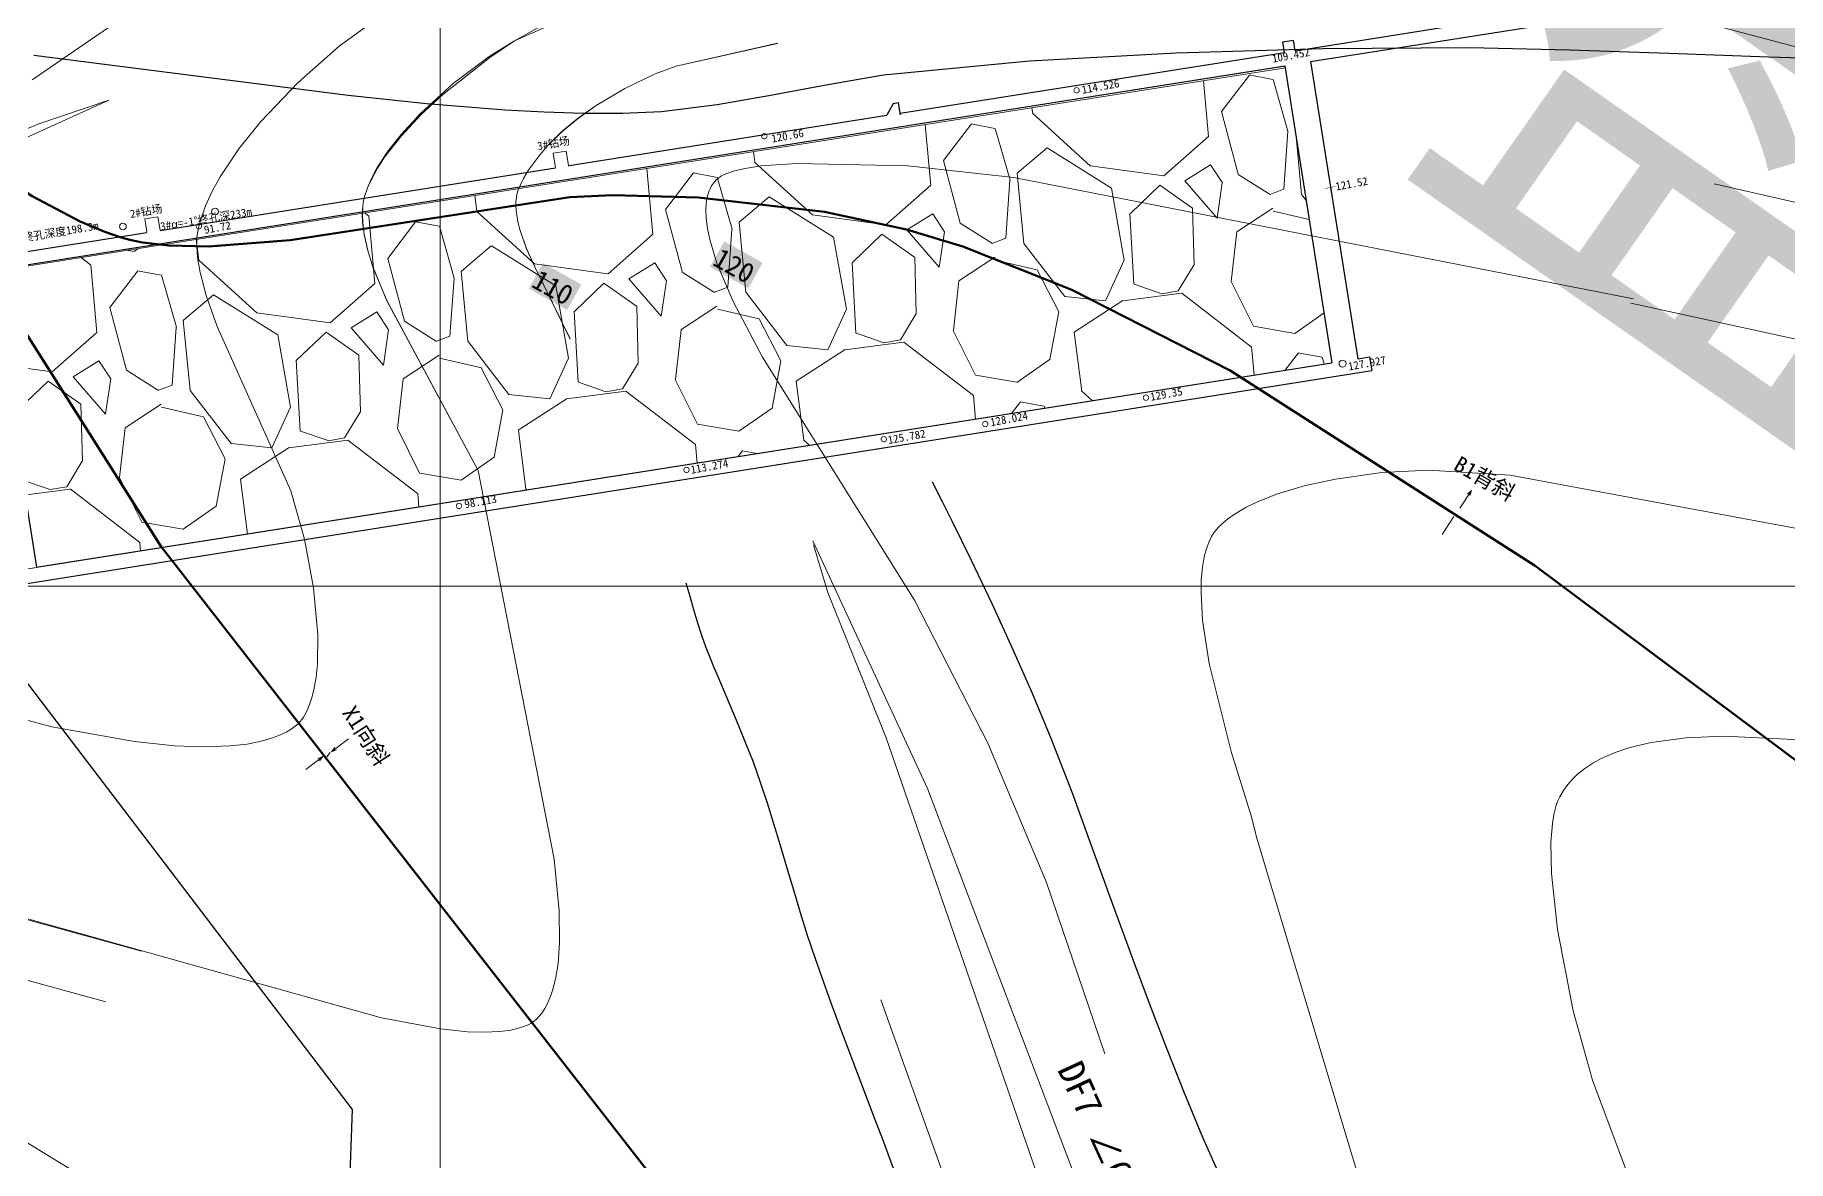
# Model space of a CAD drawing. Header units: inches. Extents: x 36473197 to 36486087, y 3899343 to 3911260.
# Drawn here: x 36482848 to 36483505, y 3902784 to 3903207 of the extents above; entities that cross this region are included whole.
import ezdxf
from ezdxf.enums import TextEntityAlignment as Align

# ---------------------------------------------------------------- set-up
doc = ezdxf.new("R2010")
doc.units = ezdxf.units.IN
doc.header["$MEASUREMENT"] = 0
doc.layers.get('0').update_dxf_attribs({"lineweight": 0})
doc.layers.get('Defpoints').update_dxf_attribs({"lineweight": 0})
for name, color, linetype, lineweight in [('4煤底板等值线', 7, 'Continuous', 0), ('向北背斜轴', 7, 'Continuous', 0), ('四盘区辅运巷', 7, 'Continuous', 0), ('密闭墙', 7, 'Continuous', 0), ('导线点', 7, 'Continuous', 0), ('等值线', 7, 'Continuous', 0), ('等值线注记', 7, 'Continuous', 0), ('经纬网', 7, 'Continuous', 0), ('西区开拓设计', 7, 'Continuous', 0), ('采掘图', 7, 'Continuous', 0), ('采空区', 7, 'Continuous', 0)]:
    doc.layers.add(name, color=color, linetype=linetype, lineweight=lineweight)
for name, color, linetype, lineweight, true_color in [('保护煤柱', 7, 'Continuous', 0, 0xff0042), ('巷道1', 7, 'Continuous', 0, 0x2d2d2d), ('断层上盘', 1, 'Continuous', 0, 0xff0000), ('断层下盘', 1, 'Continuous', 0, 0xff0000), ('断层名称', 1, 'Continuous', 0, 0xff0000)]:
    doc.layers.add(name, color=color, linetype=linetype, lineweight=lineweight, true_color=true_color)
doc.styles.add('仿宋', font='simfang.ttf')
doc.styles.add('宋体', font='SIMSUN.TTC')
doc.styles.add('新宋体', font='SIMSUN.TTC')
doc.styles.add('黑体', font='simhei.ttf')
doc.linetypes.add('保护煤柱', pattern='A,0.0195,-0.001,[6,西北矿业高家堡煤矿2022年采掘接续图(2022.8.14).shx,S=1.01575e-06,R=0,X=0,Y=0],0.0195', length=0.04)
doc.linetypes.add('断层上盘', pattern='A,0.01,-0.00215,[5,西北矿业高家堡煤矿2022年采掘接续图(2022.8.14).shx,S=3.07087e-07,R=0,X=0,Y=0],-0.00185,0.01', length=0.024)
doc.linetypes.add('断层下盘', pattern='A,0.01,-0.002,[1,西北矿业高家堡煤矿2022年采掘接续图(2022.8.14).shx,S=5.56693e-06,R=0,X=0,Y=0],0,[2,西北矿业高家堡煤矿2022年采掘接续图(2022.8.14).shx,S=5.56693e-06,R=0,X=0,Y=0],0,[3,西北矿业高家堡煤矿2022年采掘接续图(2022.8.14).shx,S=5.56693e-06,R=0,X=0,Y=0],0,[4,西北矿业高家堡煤矿2022年采掘接续图(2022.8.14).shx,S=5.56693e-06,R=0,X=0,Y=0],-0.002,0.01', length=0.024)
doc.dimstyles.get("Standard").update_dxf_attribs({"dimtxt": 30, "dimasz": 20, "dimexe": 0.18, "dimexo": 0.0625, "dimgap": 0.09, "dimtad": 1, "dimdec": 0, "dimzin": 0, "dimdsep": 46, "dimtxsty": '仿宋', "dimcen": 0.09, "dimclrd": 150, "dimclre": 150, "dimadec": 0, "dimazin": 0, "dimtfac": 1, "dimtdec": 0, "dimtofl": 0, "dimtmove": 0, "dimatfit": 3, "dimfxl": 1, "dimtolj": 1, "dimtzin": 0, "dimlwd": 0, "dimarcsym": 0})

# ---------------------------------------------------------------- blocks, each defined once
blk = doc.blocks.new('临时经纬仪导线点')
at = {"color": 0, "const_width": 0.3}
blk.add_lwpolyline([(1, 0), (0.97, 0.26), (0.87, 0.5), (0.71, 0.71), (0.5, 0.87), (0.26, 0.97), (0, 1), (-0.26, 0.97), (-0.5, 0.87), (-0.71, 0.71), (-0.87, 0.5), (-0.97, 0.26), (-1, 0), (-0.97, -0.26), (-0.87, -0.5), (-0.71, -0.71), (-0.5, -0.87), (-0.26, -0.97), (0, -1), (0.26, -0.97), (0.5, -0.87), (0.71, -0.71), (0.87, -0.5), (0.97, -0.26), (1, 0)], dxfattribs=at)
blk = doc.blocks.new('*D205')
at = {"layer": 'Defpoints', "color": 0, "transparency": 16777216}
for p in [(36485936.09, 3904772.87), (36482207.75, 3899448.44), (36482358.83, 3899342.66)]:
    blk.add_point(p, dxfattribs=at)
at = {"layer": '四盘区辅运巷', "color": 150, "lineweight": -2, "transparency": 16777216}
for p, q in [((36485936.14, 3904772.84), (36486087.31, 3904666.98)), ((36482207.81, 3899448.41), (36482358.98, 3899342.55))]:
    blk.add_line(p, q, dxfattribs=at)
at = {"layer": '四盘区辅运巷', "color": 150, "lineweight": 0, "transparency": 16777216}
blk.add_line((36486075.69, 3904650.7), (36482370.3, 3899359.04), dxfattribs=at)
at = {"layer": '四盘区辅运巷', "color": 150, "transparency": 16777216}
for points in [[(36486072.96, 3904652.61), (36486078.42, 3904648.79), (36486087.16, 3904667.08)], [(36482367.57, 3899360.95), (36482373.03, 3899357.13), (36482358.83, 3899342.66)]]:
    blk.add_solid(points, dxfattribs=at)
at = {"layer": '四盘区辅运巷', "color": 0, "transparency": 16777216, "insert": (36484210.49, 3902013.62), "char_height": 30, "attachment_point": 5, "rotation": 54.99908, "style": '仿宋'}
blk.add_mtext('\\A1;650', dxfattribs=at)

msp = doc.modelspace()

# ---------------------------------------------------------------- hatches: boundary and pattern name
at = {"layer": '等值线注记', "true_color": 0xffffff}
for points in [[(36483101.18, 3903119.73), (36483106.53, 3903129.31), (36483120.9, 3903121.29), (36483115.55, 3903111.71)], [(36483033.24, 3903111.57), (36483038.59, 3903121.15), (36483052.96, 3903113.13), (36483047.61, 3903103.55)]]:
    msp.add_hatch(color=7, dxfattribs=at).paths.add_polyline_path(points, flags=17)
at = {"layer": '采掘图', "lineweight": 15}
h = msp.add_hatch(dxfattribs=at)
h.set_pattern_fill('页岩', color=256, scale=10000, style=0, pattern_type=2)
h.set_pattern_definition([(180, (36483346.82, 3903083.71), (-7e-15, -60), []), (0, (36483286.82, 3903113.71), (0, 60), []), (0, (36483286.82, 3903098.71), (0, 60), []), (0, (36483286.82, 3903068.71), (0, 60), [])])
h.paths.add_polyline_path([(36483316.82, 3903194.41), (36483334.35, 3903083.71), (36483316.89, 3903194.42)], flags=17)
at = {"layer": '采空区'}
h = msp.add_hatch(dxfattribs=at)
h.set_pattern_fill('GRAVEL', color=160, scale=105.790118, angle=-45.00004, style=0)
h.set_pattern_definition([(148.011827392, (68596055.9266, -13823043.45), (-1084.5972532358, 668.1492536708), [14.23257937, -1409.02790148]), (104.968780616, (68596043.855, -13823035.9102), (324.60542222537, -1231.83032385526), [24.42355305, -2417.93098663]), (52.509486966, (68596037.547, -13823012.3155), (-962.3304480337, -1243.8860362498), [17.2213618, -1704.91699648]), (187.272728894, (68596004.337, -13822976.276), (2102.03324767324, 263.1870727482), [22.2411029, -2201.86876955]), (212.832694066, (68595982.275, -13822979.0917), (1158.3562619836, 741.3383686664), [21.80916186, -2159.1099997]), (277.272728894, (68595963.9497, -13822990.9164), (-263.1870727482, 2102.03324767324), [22.2411029, -2201.86876955]), (317.693280355, (68595966.7652, -13823012.9785), (-1280.6230671857, 1170.6969212542), [29.41272083, -2911.85698693]), (352.254368263, (68595988.5174, -13823032.776), (2420.61081370132, -325.1753159775), [27.7686366, -2749.09602793]), (41.428605503, (68596016.0327, -13823036.5187), (1207.43395219005, 1072.25659396515), [22.31642548, -2209.32856695]), (95.235398197, (68596032.765, -13823021.752), (97.870433537, -1164.3841181808), [25.4776458, -1248.40407042]), (142.396477686, (68596030.4404, -13822996.381), (-1366.43778832802, 1048.145169176), [32.9481208, -3261.86639243]), (58.813114722, (68596021.48, -13823079.601), (496.519811386, 839.4937490794), [11.24559538, -1113.31878876]), (91.468274278, (68596027.3035, -13823069.981), (30.4242278625, -1391.1191068693), [21.39467617, -2118.07806326]), (144.99903989, (68596026.755, -13823048.59), (-104.18323661, -18.36851547), [14.96094433, -134.64887587]), (123.197630402, (68596037.971, -13823039.096), (300.20905056, -484.1791521155), [8.05676384, -797.61677474]), (211.800449374, (68596033.56, -13823032.354), (294.181194363, 159.288783014), [11.39391312, -558.30330943]), (310.96279642, (68596023.877, -13823038.358), (263.472019624, -275.812678895), [18.50575962, -598.35133172]), (81.56409107, (68596036.01, -13823052.333), (-67.446205674, -226.734988688), [13.38149787, -321.15623022]), (296.388580222, (68596022.9065, -13822971.928), (496.2348645101, -986.7268196989), [18.74600898, -1855.85966514]), (350.34521583, (68596031.238, -13822988.721), (-1219.489664585, 214.679276294), [15.7268648, -1556.95630813]), (213.197630402, (68596056.845, -13823048.659), (484.1791521155, 300.20905056), [16.11342188, -789.5601167]), (263.609499554, (68596043.3615, -13823057.4816), (128.86455515155, 1096.9379125064), [18.74600898, -1855.85966514]), (259.44299467, (68595958.313, -13822983.316), (116.523895881, 557.653213987), [18.07741543, -885.7937524]), (214.774180457, (68595955.001, -13823001.088), (1054.1730253733, 722.9698531985), [15.14681757, -1499.53716794]), (346.800449375, (68595952.845, -13823068.07), (557.653213987, -116.523895881), [16.11342188, -789.5601167]), (297.353064525, (68595968.533, -13823071.749), (-655.5236475241, 1280.9080140618), [17.73370334, -1755.63182905]), (349.44299467, (68595943.845, -13823017.02), (-557.653213987, 116.523895881), [9.03870772, -894.8324601]), (21.30897236, (68595951.743, -13823061.818), (398.364430973, 177.657298482), [5.39423814, -534.03163993]), (85.96279642, (68595956.77, -13823059.858), (-49.077690206, -330.918225299), [21.80916186, -414.37467045]), (106.008045845, (68595958.3043, -13823038.103), (287.8683912895, -1023.4638506347), [20.21120212, -2000.90617204]), (223.68910741, (68596014.5, -13823040.012), (189.997957753, 140.920267546), [15.25726246, -366.17443387]), (273.156266475, (68596003.4676, -13823050.5505), (103.8982897342, -1807.85205331037), [26.63731707, -2637.08980142]), (340.94443579, (68596004.934, -13823077.147), (-802.7567181436, 288.1533381656), [10.89172743, -1078.2842042]), (9.9990399, (68596015.23, -13823080.7), (85.81472114, 122.55175208), [6.3474071, -99.4427113]), (40.255477052, (68595961.0624, -13823035.468), (-655.8085944002, -545.3125547165), [14.6967864, -1454.9865081]), (328.011827393, (68595972.279, -13823025.971), (1084.5972532358, -668.1492536708), [28.46515874, -1394.7953221]), (279.9990399, (68595996.42, -13823041.05), (122.55175208, -85.81472114), [27.50543078, -78.28468762]), (245.303886357, (68596001.1974, -13823068.138), (-545.5975015926, -1170.4119743781), [16.72689878, -1655.96174163]), (174.053643987, (68595994.209, -13823083.335), (-435.101461909, 30.7091747386), [15.40325282, -754.76043433]), (127.645015252, (68595978.8884, -13823081.7395), (-1390.83415999324, 1795.7963409158), [25.07913442, -2482.83845253]), (95.425118628, (68595963.571, -13823061.8815), (-134.60746447276, 1372.75059140138), [26.5320559, -2626.6706156])])
h.paths.add_polyline_path([(36483334.35, 3903083.71), (36483316.82, 3903194.41), (36482136.65, 3903008.29), (36482154.3, 3902897.14)], flags=17)

# ---------------------------------------------------------------- linework, layer by layer
at = {"layer": '4煤底板等值线', "color": 7, "linetype": 'Continuous', "lineweight": 0, "flags": 128}
for points in [[(36482847.01, 3903189.85), (36482906.71, 3903230.91)], [(36483014.27, 3903043.32), (36482979.96, 3903107.07), (36482974.81, 3903119.65), (36482972.88, 3903125.85), (36482971.52, 3903131.97), (36482970.95, 3903136.5), (36482970.83, 3903139.48), (36482970.97, 3903142.43), (36482971.17, 3903143.89), (36482971.68, 3903146.08), (36482972.79, 3903149.33), (36482974.21, 3903152.53), (36482976.5, 3903156.73), (36482979.18, 3903160.87), (36482985.48, 3903168.94), (36482992.78, 3903176.74), (36483000.86, 3903184.26), (36483018.58, 3903198.25), (36483027.9, 3903204.5), (36483064.17, 3903224.87)], [(36482812.81, 3902958.31), (36482854.38, 3902947.24), (36482885.43, 3902941.68), (36482900.45, 3902940.14), (36482911.19, 3902939.72), (36482921.3, 3902940.05), (36482927.61, 3902940.77), (36482933.49, 3902941.94), (36482937.57, 3902943.17), (36482940.11, 3902944.17), (36482942.48, 3902945.34), (36482944.15, 3902946.33), (36482945.69, 3902947.45), (36482946.64, 3902948.27), (36482947.51, 3902949.17), (36482948.14, 3902949.96), (36482948.72, 3902950.81), (36482949.75, 3902952.61), (36482950.64, 3902954.55), (36482951.76, 3902957.69), (36482952.63, 3902961.05), (36482953.47, 3902965.82), (36482953.97, 3902970.9), (36482954.11, 3902981.76), (36482952.5, 3902999.3), (36482949.09, 3903017.6), (36482944.09, 3903035.68), (36482916.45, 3903097.38), (36482912.24, 3903108.98), (36482909.98, 3903117.57), (36482909.05, 3903123.24), (36482908.76, 3903127.47), (36482908.81, 3903130.27), (36482908.93, 3903131.67), (36482909.41, 3903134.44), (36482910.12, 3903137.19), (36482912.07, 3903142.67), (36482914.58, 3903148.09), (36482917.54, 3903153.46), (36482924.59, 3903164), (36482932.83, 3903174.25), (36482946.83, 3903188.94), (36482962.2, 3903202.48), (36482972.99, 3903210.43)], [(36483126.46, 3903203.55), (36483088.45, 3903195.05), (36483080.58, 3903192.1), (36483069.19, 3903186.67), (36483058.47, 3903180.3), (36483051.81, 3903175.57), (36483045.64, 3903170.45), (36483040.03, 3903164.87), (36483037.46, 3903161.88), (36483033.05, 3903155.83), (36483031.25, 3903152.83), (36483030.09, 3903150.53), (36483029.16, 3903148.2), (36483028.91, 3903147.41), (36483028.71, 3903146.63), (36483028.57, 3903145.81), (36483028.41, 3903144.15), (36483028.4, 3903142.5), (36483028.59, 3903140.01), (36483029.15, 3903136.68), (36483030.02, 3903133.32), (36483032.42, 3903126.56), (36483035.46, 3903119.74), (36483048.81, 3903092.65)], [(36483126.4, 3903203.46), (36483088.45, 3903195.05), (36483080.58, 3903192.11), (36483069.19, 3903186.68), (36483058.47, 3903180.31), (36483051.81, 3903175.58), (36483045.64, 3903170.45), (36483040.03, 3903164.87), (36483037.46, 3903161.88), (36483033.05, 3903155.83), (36483031.25, 3903152.83), (36483030.09, 3903150.53), (36483029.16, 3903148.2), (36483028.91, 3903147.41), (36483028.71, 3903146.63), (36483028.57, 3903145.8), (36483028.41, 3903144.15), (36483028.4, 3903142.5), (36483028.59, 3903140.01), (36483029.15, 3903136.68), (36483030.01, 3903133.32), (36483032.41, 3903126.55), (36483035.45, 3903119.73), (36483048.8, 3903092.63)], [(36482690.2, 3902918.61), (36482978.07, 3902838), (36483000.12, 3902833.9), (36483010.25, 3902832.87), (36483016.55, 3902832.67), (36483022.43, 3902832.93), (36483026.49, 3902833.48), (36483029.02, 3902834.04), (36483031.38, 3902834.77), (36483033.01, 3902835.46), (36483034.02, 3902835.99), (36483034.5, 3902836.29), (36483035.33, 3902836.9), (36483036.09, 3902837.56), (36483037.15, 3902838.66), (36483038.11, 3902839.85), (36483039.26, 3902841.57), (36483040.27, 3902843.44), (36483041.56, 3902846.47), (36483042.28, 3902848.63), (36483043.42, 3902853.26), (36483044.2, 3902858.27), (36483044.79, 3902866.38), (36483044.64, 3902878.18), (36483042.8, 3902897.55), (36483014.27, 3903043.32)], [(36482667.85, 3902923.66), (36482888.09, 3902863.12)], [(36483218.39, 3902695.85), (36483165.19, 3902844.82)], [(36482800.07, 3902818.79), (36483146.08, 3902606.79)]]:
    msp.add_lwpolyline(points, dxfattribs=at)
at = {"layer": '保护煤柱', "color": 1, "linetype": '保护煤柱', "lineweight": 30, "ltscale": 3750, "true_color": 0xff0000, "flags": 128}
for points in [[(36482647.76, 3902060.56), (36482909, 3902378.83), (36482956.41, 3902506), (36482967.2, 3902803.66), (36482651.34, 3903218.03), (36482471.44, 3903320.2), (36482308.23, 3903404.63), (36482047.72, 3903470.73), (36481910.21, 3903412.08), (36481645.42, 3902905.61), (36481168.13, 3902890.49)], [(36482847.62, 3903199.19), (36482906.57, 3903191.68), (36482965.49, 3903184.17), (36482994.93, 3903181.03), (36483024.34, 3903178.64), (36483039.03, 3903177.84), (36483053.7, 3903177.39), (36483068.36, 3903177.4), (36483083, 3903178.06), (36483103.81, 3903180.7), (36483124.59, 3903184.28), (36483145.38, 3903188.15), (36483166.21, 3903191.71), (36483220.95, 3903196.99), (36483275.92, 3903199.96), (36483330.98, 3903201.6), (36483386.07, 3903201.98), (36483423.41, 3903201.12), (36483460.74, 3903199.84), (36483498.05, 3903198.46), (36483535.34, 3903197.36)], [(36483184.52, 3903039.14), (36483188.18, 3903031.79), (36483191.85, 3903024.44), (36483195.51, 3903017.08), (36483199.12, 3903009.7), (36483206.94, 3902993.17), (36483214.54, 3902976.52), (36483221.92, 3902959.78), (36483228.99, 3902942.92), (36483236.9, 3902922.4), (36483244.5, 3902901.75), (36483251.98, 3902881.05), (36483259.5, 3902860.36), (36483265.82, 3902843.5), (36483272.29, 3902826.7), (36483278.93, 3902809.97), (36483285.81, 3902793.34), (36483293.03, 3902777), (36483300.41, 3902760.74), (36483307.76, 3902744.46), (36483314.84, 3902728.08), (36483320.18, 3902714.15), (36483325.34, 3902700.15), (36483330.56, 3902686.19), (36483335.96, 3902672.29), (36483338.16, 3902666.62), (36483340.46, 3902661), (36483341.69, 3902658.23), (36483342.97, 3902655.5), (36483344.33, 3902652.81), (36483345.81, 3902650.2), (36483347.47, 3902647.67), (36483349.24, 3902645.21), (36483353.01, 3902640.44), (36483357.02, 3902635.83), (36483361.19, 3902631.36), (36483367.04, 3902625.51), (36483372.98, 3902619.77), (36483378.94, 3902614.04), (36483384.77, 3902608.19), (36483390.73, 3902601.55), (36483396.48, 3902594.71), (36483402.1, 3902587.76), (36483407.59, 3902580.71), (36483411.64, 3902575.26), (36483415.67, 3902569.81), (36483419.77, 3902564.41), (36483424.01, 3902559.13), (36483427.49, 3902555.15), (36483431.12, 3902551.31), (36483432.98, 3902549.44), (36483434.89, 3902547.61), (36483438.85, 3902544.14), (36483443.02, 3902541.09), (36483447.31, 3902538.2), (36483451.62, 3902535.32), (36483455.81, 3902532.31), (36483459.53, 3902529.15), (36483463.11, 3902525.83), (36483470.05, 3902518.92), (36483476.84, 3902511.83), (36483483.62, 3902504.72), (36483491.17, 3902497.09), (36483498.84, 3902489.6), (36483506.65, 3902482.28), (36483514.66, 3902475.18), (36483517.16, 3902473.1), (36483519.68, 3902471.05), (36483522.22, 3902469.02), (36483524.78, 3902467.01), (36483529.38, 3902463.45), (36483534.01, 3902459.95), (36483538.69, 3902456.52), (36483543.44, 3902453.17), (36483552.3, 3902447.36), (36483561.34, 3902441.82), (36483570.54, 3902436.56), (36483579.91, 3902431.64), (36483590.28, 3902426.84), (36483600.8, 3902422.37), (36483611.41, 3902418.09), (36483622.06, 3902413.87), (36483631.5, 3902410.09), (36483640.93, 3902406.29), (36483650.35, 3902402.45), (36483659.74, 3902398.56), (36483675.16, 3902391.91), (36483678.64, 3902390.37)], [(36483092.11, 3903001.19), (36483093.57, 3902996.18), (36483095.01, 3902991.16), (36483096.5, 3902986.16), (36483098.1, 3902981.2), (36483099.5, 3902977.4), (36483100.99, 3902973.62), (36483102.53, 3902969.86), (36483104.09, 3902966.11), (36483107.46, 3902958.12), (36483110.83, 3902950.14), (36483114.15, 3902942.14), (36483117.32, 3902934.08), (36483120.03, 3902926.42), (36483122.57, 3902918.71), (36483125.02, 3902910.95), (36483127.39, 3902903.18), (36483129.91, 3902894.65), (36483132.42, 3902886.12), (36483134.95, 3902877.61), (36483137.59, 3902869.12), (36483140.57, 3902860.27), (36483143.69, 3902851.47), (36483146.88, 3902842.69), (36483150.12, 3902833.94), (36483153.21, 3902825.69), (36483156.32, 3902817.44), (36483159.44, 3902809.2), (36483162.57, 3902800.97), (36483165.79, 3902792.5), (36483168.98, 3902784.02), (36483172.14, 3902775.52), (36483175.21, 3902767), (36483178.44, 3902757.4), (36483181.62, 3902747.79), (36483184.89, 3902738.22), (36483188.38, 3902728.73), (36483192.09, 3902719.9), (36483196.04, 3902711.17), (36483200.15, 3902702.52), (36483204.41, 3902693.93), (36483207.92, 3902687.16), (36483211.46, 3902680.41), (36483214.94, 3902673.64), (36483218.29, 3902666.8), (36483225.66, 3902649.14), (36483232.63, 3902631.3), (36483239.8, 3902613.59), (36483247.66, 3902596.2), (36483249.93, 3902591.63), (36483252.32, 3902587.12), (36483254.86, 3902582.71), (36483257.62, 3902578.44), (36483259.31, 3902576.15), (36483261.09, 3902573.92), (36483264.82, 3902569.59), (36483268.7, 3902565.37), (36483272.68, 3902561.23), (36483279.24, 3902554.54), (36483285.88, 3902547.95), (36483292.58, 3902541.4), (36483299.27, 3902534.84), (36483301.06, 3902533.08), (36483302.83, 3902531.31), (36483304.59, 3902529.52), (36483306.32, 3902527.71), (36483311.87, 3902521.4), (36483317.26, 3902514.94), (36483322.58, 3902508.42), (36483327.92, 3902501.92), (36483330.78, 3902498.53), (36483333.68, 3902495.17), (36483336.6, 3902491.83), (36483339.57, 3902488.53), (36483346.38, 3902481.31), (36483353.37, 3902474.27), (36483360.55, 3902467.43), (36483368, 3902460.89), (36483370.86, 3902458.66), (36483373.76, 3902456.47), (36483376.67, 3902454.28), (36483379.54, 3902452.06), (36483387.43, 3902445.25), (36483395.1, 3902438.17), (36483402.67, 3902430.97), (36483410.16, 3902423.69), (36483422.14, 3902411.83), (36483434.15, 3902400.02), (36483446.34, 3902388.43), (36483458.91, 3902377.27), (36483470.21, 3902368.29), (36483481.88, 3902359.79), (36483493.86, 3902351.75), (36483506.16, 3902344.28), (36483523.36, 3902335.42), (36483540.99, 3902327.39), (36483577.03, 3902312.78), (36483613.53, 3902299.05), (36483649.82, 3902285)]]:
    msp.add_lwpolyline(points, dxfattribs=at)
at = {"layer": '向北背斜轴', "color": 1, "linetype": 'Continuous', "lineweight": 20, "true_color": 0xff0000}
for p, q in [((36483386.6, 3903035.91), (36483382.25, 3903029.2)), ((36483386.6, 3903035.91), (36483385.09, 3903034.6)), ((36483386.01, 3903034), (36483386.6, 3903035.91)), ((36483375.65, 3903019.4), (36483380.01, 3903026.11)), ((36482959.3, 3902937.88), (36482965.68, 3902942.7)), ((36482960.5, 3902939.47), (36482959.3, 3902937.88)), ((36482959.3, 3902937.88), (36482961.17, 3902938.59)), ((36482956.04, 3902936.05), (36482949.65, 3902931.23)), ((36482956.04, 3902936.05), (36482954.17, 3902935.34)), ((36482954.83, 3902934.46), (36482956.04, 3902936.05))]:
    msp.add_line(p, q, dxfattribs=at)
at = {"layer": '向北背斜轴', "color": 7}
for p, q in [((36483386.6, 3903035.91), (36483386.01, 3903034)), ((36482957.51, 3902936.02), (36482958.72, 3902937.61)), ((36482956.04, 3902936.05), (36482954.83, 3902934.46))]:
    msp.add_line(p, q, dxfattribs=at)
at = {"layer": '向北背斜轴', "color": 1, "lineweight": 100, "true_color": 0xff0000, "flags": 128}
for points in [[(36482788.23, 3903184), (36482895.23, 3903015.01), (36483080.38, 3902777.34), (36483201.48, 3902636.67), (36483227.89, 3902599.22), (36483235.56, 3902586.05), (36483263.27, 3902520.79)], [(36482788.23, 3903184), (36482847.06, 3903146.22), (36482865.09, 3903136.75), (36482874.27, 3903132.87), (36482880.48, 3903130.74), (36482883.63, 3903129.87), (36482888.45, 3903128.9), (36482898.25, 3903127.76), (36482913.22, 3903127.4), (36482943.83, 3903129.77), (36483048.67, 3903145.93), (36483064.75, 3903146.59), (36483096.75, 3903145.75), (36483144.1, 3903140.34), (36483174.87, 3903133.79), (36483195.91, 3903127.38), (36483236.8, 3903111.11), (36483296.23, 3903080.91), (36483410.52, 3903007.64), (36483687.83, 3902800.61)]]:
    msp.add_lwpolyline(points, dxfattribs=at)
at = {"layer": '密闭墙'}
for p, q in [((36483316.77, 3903195.2), (36482830.83, 3903118.24)), ((36483334.35, 3903083.71), (36482853.3, 3903007.85)), ((36483334.35, 3903083.71), (36482862.19, 3903009.25))]:
    msp.add_line(p, q, dxfattribs=at)
at = {"layer": '导线点', "color": 7, "linetype": 'Continuous', "lineweight": 5, "flags": 128}
for points in [[(36483042.37, 3903162.36), (36483047.31, 3903163.15)], [(36483043.22, 3903157.02), (36483042.37, 3903162.36), (36483042.37, 3903162.36)], [(36483048.16, 3903157.81), (36483047.31, 3903163.15)], [(36482889.28, 3903137.77), (36482894.22, 3903138.55)], [(36482890.08, 3903132.77), (36482889.28, 3903137.77), (36482889.28, 3903137.77)], [(36482895.01, 3903133.55), (36482894.22, 3903138.55)]]:
    msp.add_lwpolyline(points, dxfattribs=at)
at = {"layer": '导线点'}
for centre in [(36482915.61, 3903140.51), (36482881.07, 3903134.87)]:
    msp.add_circle(centre, 1.27, dxfattribs=at)
at = {"layer": '导线点', "color": 7}
msp.add_circle((36483338.32, 3903083.45), 1.33, dxfattribs=at)
at = {"layer": '巷道1', "color": 7, "lineweight": 30}
for p, q in [((36483320.49, 3903200.82), (36483388.93, 3903211.66)), ((36483326.33, 3903196.71), (36483407.47, 3903209.57)), ((36483172.44, 3903177.38), (36483316.54, 3903200.2)), ((36482844.87, 3903120.46), (36483316.77, 3903195.2)), ((36483169.85, 3903181.02), (36483167.5, 3903176.6)), ((36483172.44, 3903177.38), (36483171.82, 3903181.33)), ((36483048.32, 3903157.72), (36483167.5, 3903176.6)), ((36482894.99, 3903133.43), (36483043.23, 3903156.91)), ((36483048.13, 3903157.69), (36483048.32, 3903157.72)), ((36482830.27, 3903123.18), (36482890.05, 3903132.65)), ((36482831.05, 3903118.27), (36482848.66, 3903007.12)), ((36482848.66, 3903007.12), (36483334.35, 3903083.71)), ((36482080.87, 3902879.94), (36483349.24, 3903080.83))]:
    msp.add_line(p, q, dxfattribs=at)
at = {"layer": '巷道1', "color": 7, "lineweight": 30, "flags": 128}
for points in [[(36483315.91, 3903204.15), (36483319.87, 3903204.77)], [(36483316.54, 3903200.2), (36483315.91, 3903204.15)], [(36483320.49, 3903200.82), (36483319.87, 3903204.77)], [(36483169.85, 3903181.02), (36483171.82, 3903181.33)], [(36483343.98, 3903085.23), (36483348.43, 3903085.93)]]:
    msp.add_lwpolyline(points, dxfattribs=at)
at = {"layer": '巷道1', "color": 7, "linetype": 'Continuous', "lineweight": 30, "flags": 128}
for points in [[(36483316.69, 3903195.19), (36483334.35, 3903083.71)], [(36483326.33, 3903196.71), (36483343.98, 3903085.23)]]:
    msp.add_lwpolyline(points, dxfattribs=at)
at = {"layer": '巷道1', "color": 6, "lineweight": 30, "true_color": 0xff00ff, "flags": 128}
msp.add_lwpolyline([(36483172.53, 3903176.81), (36483172.44, 3903177.38)], dxfattribs=at)
at = {"layer": '巷道1', "color": 1, "lineweight": 30, "true_color": 0xff0000, "flags": 128}
msp.add_lwpolyline([(36483348.43, 3903085.93), (36483349.24, 3903080.83)], dxfattribs=at)
at = {"layer": '断层上盘', "linetype": '断层上盘', "lineweight": 5, "ltscale": 2000, "flags": 128}
for points in [[(36482875.84, 3903182.29), (36482781.84, 3903139.62), (36482717.53, 3903116.23), (36482689.17, 3903108.38), (36482674.19, 3903105.46), (36482664.22, 3903104.39), (36482658.1, 3903104.24), (36482655.31, 3903104.36), (36482650.72, 3903104.99), (36482646.17, 3903105.96), (36482637.15, 3903108.49), (36482635.63, 3903108.81), (36482634.11, 3903109.04), (36482632.41, 3903109.12), (36482628.99, 3903108.99), (36482621.74, 3903108), (36482587.02, 3903099.51), (36482580.85, 3903098.51), (36482576.37, 3903098.16), (36482574.87, 3903098.16), (36482571.46, 3903098.48), (36482555.29, 3903101.35), (36482536.9, 3903102.39), (36482531.28, 3903103.37), (36482492.67, 3903114.58)], [(36483140.01, 3903015.53), (36483145.37, 3902997.63), (36483167.18, 3902943.14), (36483234.84, 3902747.37), (36483263.69, 3902687.82), (36483284.79, 3902635.17), (36483295.52, 3902612.67), (36483298.68, 3902607.44), (36483301.09, 3902604.3), (36483343.33, 3902561.39), (36483375.92, 3902522.92), (36483394.24, 3902504.51), (36483400.74, 3902498.8), (36483411.8, 3902490.33), (36483490.64, 3902416.1), (36483510.47, 3902401.05), (36483531.42, 3902387.62), (36483563.53, 3902371.75), (36483702.11, 3902318.24)]]:
    msp.add_lwpolyline(points, dxfattribs=at)
at = {"layer": '断层上盘', "linetype": '断层下盘', "lineweight": 5, "ltscale": 2000, "flags": 128}
msp.add_lwpolyline([(36483139.73, 3903016.93), (36483182.66, 3902924.03), (36483239.67, 3902774.04), (36483273.96, 3902695.14), (36483297.35, 3902634.47), (36483302.86, 3902623.74), (36483307.6, 3902616.81), (36483318.4, 3902603.8), (36483347.91, 3902574.3), (36483390.94, 3902520.8), (36483401.07, 3902510.46), (36483406.52, 3902505.73), (36483423.66, 3902493.77), (36483430.25, 3902487.92), (36483473.19, 3902445.09), (36483510.27, 3902415.32), (36483536.19, 3902398.49), (36483557.38, 3902386.87), (36483700.99, 3902325.69)], dxfattribs=at)
at = {"layer": '断层下盘', "linetype": '断层下盘', "lineweight": 5, "ltscale": 2000, "flags": 128}
msp.add_lwpolyline([(36482875.84, 3903182.29), (36482849.52, 3903173.34), (36482743.12, 3903128.69), (36482695.7, 3903113.81), (36482681.02, 3903110.41), (36482667.2, 3903108.34), (36482659.48, 3903107.93), (36482655.67, 3903108.06), (36482651.29, 3903108.66), (36482646.95, 3903109.58), (36482637.65, 3903112.18), (36482636.09, 3903112.51), (36482634.52, 3903112.75), (36482632.6, 3903112.85), (36482628.75, 3903112.7), (36482621.2, 3903111.66), (36482586.43, 3903103.16), (36482580.33, 3903102.19), (36482576.38, 3903101.88), (36482575.07, 3903101.88), (36482571.75, 3903102.18), (36482555.69, 3903105.04), (36482537.35, 3903106.07), (36482492.67, 3903114.58)], dxfattribs=at)
at = {"layer": '等值线', "linetype": 'Continuous', "lineweight": 0, "flags": 128}
for points in [[(36483782.18, 3903129.93), (36483366.24, 3903239.92)], [(36483014.25, 3903043.37), (36482979.99, 3903106.94), (36482974.84, 3903119.53), (36482972.91, 3903125.74), (36482971.54, 3903131.88), (36482970.97, 3903136.43), (36482970.84, 3903139.44), (36482970.98, 3903142.41), (36482971.17, 3903143.89), (36482971.67, 3903146.11), (36482972.77, 3903149.41), (36482974.17, 3903152.67), (36482976.43, 3903156.96), (36482980.54, 3903163.26), (36482985.33, 3903169.4), (36482992.6, 3903177.32), (36483004.91, 3903188.53), (36483018.42, 3903198.68), (36483027.9, 3903204.5), (36483056.83, 3903217.38)], [(36483126.45, 3903203.61), (36483088.45, 3903195.05), (36483080.58, 3903192.1), (36483069.19, 3903186.66), (36483058.47, 3903180.3), (36483051.81, 3903175.57), (36483045.64, 3903170.44), (36483040.03, 3903164.87), (36483037.46, 3903161.88), (36483033.05, 3903155.83), (36483031.25, 3903152.83), (36483030.09, 3903150.53), (36483029.16, 3903148.2), (36483028.91, 3903147.41), (36483028.71, 3903146.63), (36483028.57, 3903145.81), (36483028.41, 3903144.16), (36483028.4, 3903142.5), (36483028.59, 3903140.02), (36483029.15, 3903136.69), (36483030.02, 3903133.33), (36483032.41, 3903126.57), (36483035.45, 3903119.76), (36483048.79, 3903092.69)], [(36483126.45, 3903203.61), (36483088.45, 3903195.05), (36483080.58, 3903192.1), (36483069.19, 3903186.66), (36483058.47, 3903180.3), (36483051.81, 3903175.57), (36483045.64, 3903170.44), (36483040.03, 3903164.87), (36483037.46, 3903161.88), (36483033.05, 3903155.83), (36483031.25, 3903152.83), (36483030.09, 3903150.53), (36483029.16, 3903148.2), (36483028.91, 3903147.41), (36483028.71, 3903146.63), (36483028.57, 3903145.81), (36483028.41, 3903144.16), (36483028.4, 3903142.5), (36483028.59, 3903140.02), (36483029.15, 3903136.69), (36483030.02, 3903133.33), (36483032.41, 3903126.57), (36483035.45, 3903119.76), (36483048.79, 3903092.69)], [(36483447.43, 3903107.71), (36483215.05, 3903153.2), (36483175.28, 3903157.66), (36483133.57, 3903158.57), (36483120.29, 3903157.63), (36483114.33, 3903156.69), (36483110.31, 3903155.72), (36483107.9, 3903154.92), (36483106.27, 3903154.22), (36483105.29, 3903153.7), (36483104.84, 3903153.42), (36483104.14, 3903152.89), (36483103.52, 3903152.32), (36483102.96, 3903151.71), (36483102.45, 3903151.07), (36483101.79, 3903150.07), (36483101.23, 3903149.02), (36483100.91, 3903148.28), (36483100.38, 3903146.75), (36483100, 3903145.15), (36483099.75, 3903143.47), (36483099.61, 3903140.82), (36483099.72, 3903138.02), (36483100.22, 3903134.1), (36483101.08, 3903129.97), (36483103.78, 3903121.15), (36483109.85, 3903106.74), (36483120.81, 3903085.84), (36483177.85, 3902994.66), (36483205.3, 3902941.03), (36483227.37, 3902888.78), (36483249.14, 3902824.51)], [(36483802.42, 3903076.96), (36483477.63, 3903150.83)], [(36483802.42, 3903076.96), (36483477.63, 3903150.83)], [(36483800, 3903028.94), (36483446.33, 3903106.14)], [(36483800, 3903028.94), (36483446.33, 3903106.14)], [(36483401.15, 3903041.62), (36483370.51, 3903043.53), (36483353.06, 3903042.61), (36483335.63, 3903040.15), (36483324.46, 3903037.72), (36483313.93, 3903034.6), (36483306.64, 3903031.74), (36483302.14, 3903029.55), (36483297.99, 3903027.1), (36483295.15, 3903025.08), (36483293.41, 3903023.63), (36483291.82, 3903022.08), (36483290.39, 3903020.42), (36483289.76, 3903019.54), (36483289.21, 3903018.64), (36483288.28, 3903016.74), (36483287.51, 3903014.74), (36483286.61, 3903011.57), (36483285.79, 3903007.1), (36483285.36, 3903002.4), (36483285.25, 3902997.49), (36483285.85, 3902987.21), (36483288.3, 3902970.99), (36483296.57, 3902937.93), (36483304.16, 3902913.5), (36483306.08, 3902905.84)], [(36483848.92, 3902981), (36483827.18, 3902979.28), (36483759.28, 3902981.12), (36483691.54, 3902987.65), (36483401.15, 3903041.62)], [(36483306.08, 3902905.84), (36483431.41, 3902488.16)], [(36483306.08, 3902905.84), (36483431.41, 3902488.16)], [(36482798.93, 3902864.85), (36482874.72, 3902844.11)]]:
    msp.add_lwpolyline(points, dxfattribs=at)
at = {"layer": '等值线', "lineweight": 0, "flags": 128}
msp.add_lwpolyline([(36483446.29, 3902776.5), (36483432.01, 3902814.65), (36483424.82, 3902840.68), (36483418.93, 3902871.2), (36483416.65, 3902892.14), (36483416.44, 3902903.84), (36483416.97, 3902910.99), (36483417.49, 3902914.29), (36483418.22, 3902917.32), (36483418.93, 3902919.2), (36483419.75, 3902920.95), (36483421.16, 3902923.35), (36483422.75, 3902925.55), (36483424.5, 3902927.56), (36483426.41, 3902929.4), (36483429.16, 3902931.62), (36483432.14, 3902933.59), (36483435.32, 3902935.34), (36483440.47, 3902937.59), (36483446.02, 3902939.43), (36483454, 3902941.3), (36483467.06, 3902943.03), (36483481.29, 3902943.65), (36483512.7, 3902942.15)], dxfattribs=at)
msp.add_lwpolyline([(36483446.29, 3902776.5), (36483432.01, 3902814.65), (36483424.82, 3902840.68), (36483418.93, 3902871.2), (36483416.65, 3902892.14), (36483416.44, 3902903.84), (36483416.97, 3902910.99), (36483417.49, 3902914.29), (36483418.22, 3902917.32), (36483418.93, 3902919.2), (36483419.75, 3902920.95), (36483421.16, 3902923.35), (36483422.75, 3902925.55), (36483424.5, 3902927.56), (36483426.41, 3902929.4), (36483429.16, 3902931.62), (36483432.14, 3902933.59), (36483435.32, 3902935.34), (36483440.47, 3902937.59), (36483446.02, 3902939.43), (36483454, 3902941.3), (36483467.06, 3902943.03), (36483481.29, 3902943.65), (36483512.7, 3902942.15)], dxfattribs=at)
at = {"layer": '经纬网', "color": 7, "linetype": 'Continuous', "lineweight": 9}
for p, q in [((36483000, 3900945.96), (36483000, 3906572.45)), ((36484438.3, 3903000), (36477501.89, 3903000))]:
    msp.add_line(p, q, dxfattribs=at)
at = {"layer": '采掘图', "linetype": 'Continuous', "flags": 128}
msp.add_lwpolyline([(36483316.77, 3903195.2), (36483334.35, 3903083.71), (36482154.3, 3902897.14), (36482136.65, 3903008.29), (36483316.89, 3903194.42)], dxfattribs=at)
at = {"layer": '采空区', "color": 7}
for p, q in [((36483316.7, 3903195.19), (36482468.28, 3903060.72)), ((36483334.35, 3903083.71), (36482483.9, 3902949.34)), ((36483334.35, 3903083.71), (36482484.89, 3902949.5))]:
    msp.add_line(p, q, dxfattribs=at)

# ---------------------------------------------------------------- block references
at = {"layer": '导线点', "color": 7, "rotation": 9.686697337865286e-10}
for p in [(36483238.59, 3903185.97), (36483238.59, 3903185.97), (36482909.56, 3903134.96), (36483264.6, 3903070.68), (36483204.36, 3903060.77), (36483166.34, 3903055.08), (36483092.36, 3903043.58), (36483007.08, 3903030.08)]:
    msp.add_blockref('临时经纬仪导线点', p, dxfattribs=at)
at = {"layer": '巷道1', "lineweight": 30, "rotation": 9.686697337865286e-10}
msp.add_blockref('临时经纬仪导线点', (36483121.57, 3903168.74), dxfattribs=at)

# ---------------------------------------------------------------- texts
at = {"layer": '向北背斜轴', "color": 1, "true_color": 0xff0000, "style": '新宋体'}
for s, rotation, p in [('B1背斜', 329.99902, (36483390.08, 3903037.77, -400)), ('X1向斜', 302.77461, (36482969.67, 3902942.22, -400))]:
    msp.add_text(s, height=6, rotation=rotation, dxfattribs=at).set_placement(p, align=Align.CENTER)
at = {"layer": '导线点', "style": '黑体'}
for s, rotation, p in [('109.452', 10.38065, (36483312.18, 3903196.32)), ('114.526', 10.38065, (36483240.81, 3903184.63)), ('3#钻场', 10.38065, (36483036.73, 3903163.5)), ('120.66', 10.38065, (36483124.49, 3903166.32)), ('┬121.52', 10.38065, (36483331.92, 3903147.6)), ('2#钻场', 10.38065, (36482884, 3903138.03)), ('3#α=-1°终孔深233m', 9.38295, (36482895.36, 3903133.4)), ('1#α=4°终孔深度198.3m', 9.38295, (36482831.83, 3903127.16)), ('91.72', 10.38065, (36482911.76, 3903132.11)), ('127.927', 10.38065, (36483340.72, 3903080.84)), ('129.35', 10.38065, (36483266.49, 3903069.47)), ('128.024', 10.38065, (36483206.51, 3903059.96)), ('125.782', 10.38065, (36483168.14, 3903053.27)), ('113.274', 10.38065, (36483094.2, 3903042.11)), ('98.113', 10.38065, (36483009.38, 3903029.15))]:
    msp.add_text(s, height=3, rotation=rotation, dxfattribs=at).set_placement(p)
at = {"layer": '断层名称', "color": 1, "true_color": 0xff0000, "style": '宋体'}
msp.add_text('DF7 ∠65°H=15-45m', height=10, rotation=294.76577, dxfattribs=at).set_placement((36483231.22, 3902818.71, -400.21))
at = {"layer": '等值线注记', "color": 18, "true_color": 0x000000, "style": '新宋体'}
for s, p in [('120', (36483101.7, 3903120.66)), ('110', (36483033.75, 3903112.49))]:
    msp.add_text(s, height=7.5, rotation=330.83244, dxfattribs=at).set_placement(p)
at = {"layer": '西区开拓设计', "color": 1, "lineweight": 30, "true_color": 0xff0000, "style": '黑体'}
msp.add_text('一盘区', height=158, rotation=325, dxfattribs=at).set_placement((36483184.68, 3903290.82, 19.8))

# ---------------------------------------------------------------- dimensions: what is measured, and where the dimension line sits
at = {"layer": '四盘区辅运巷'}
dim = msp.add_linear_dim(base=(36482358.83, 3899342.66), p1=(36485936.09, 3904772.87), p2=(36482207.75, 3899448.44), angle=54.99908, text='650', dimstyle='Standard', dxfattribs=at)
dim.commit()
dim.dimension.update_dxf_attribs({"geometry": '*D205', "text_midpoint": (36484222.99, 3902004.87), "dimtype": 160})

doc.saveas('drawing.dxf')
